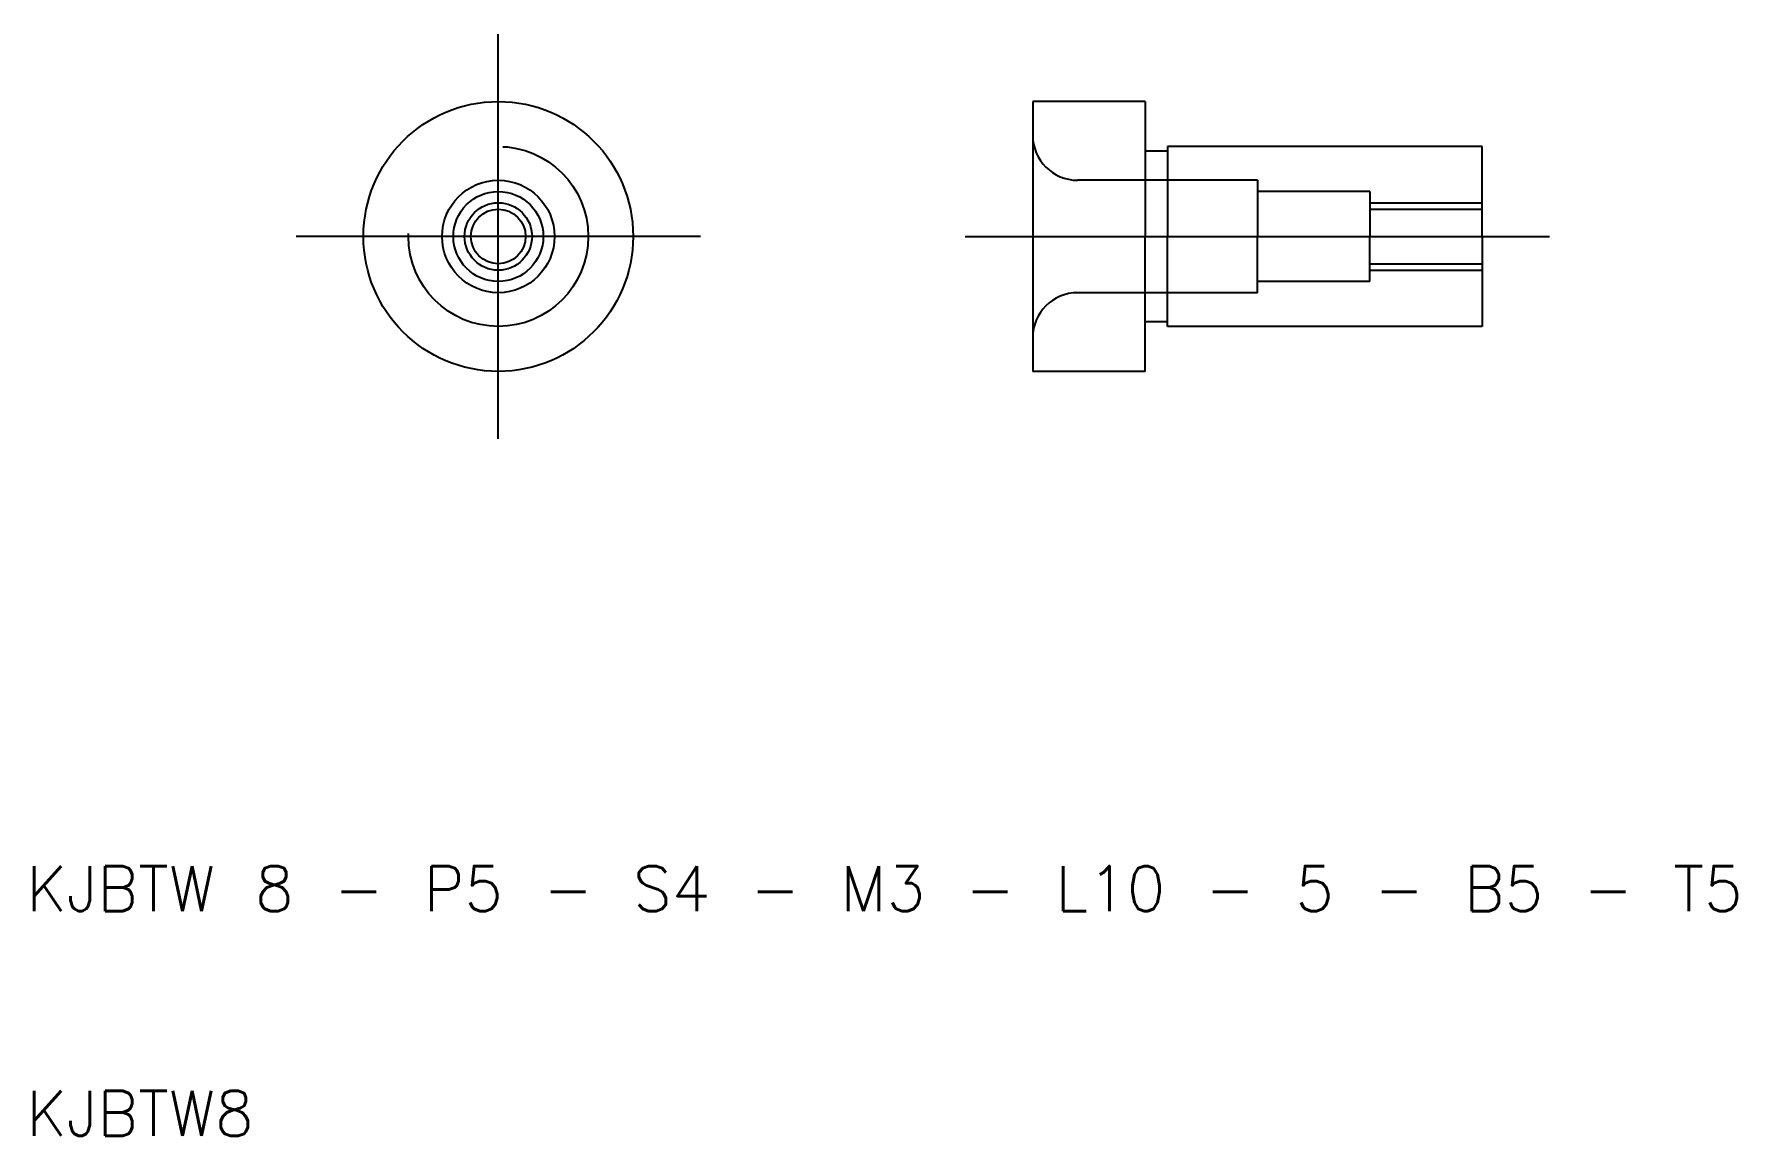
# Model space of a CAD drawing. Extents: x 25.5 to 101.2, y 18.2 to 67.2.
import ezdxf

# ---------------------------------------------------------------- set-up
doc = ezdxf.new("R2010")
doc.units = 0
doc.linetypes.add('CENTER', pattern=[50.8, 31.75, -6.35, 6.35, -6.35])
doc.linetypes.add('DASHED', pattern=[19.05, 12.7, -6.35])
doc.layers.get('0').update_dxf_attribs({"linetype": 'CONTINUOUS'})
doc.layers.add('CENTER', color=1, linetype='CONTINUOUS')
doc.styles.get("Standard").update_dxf_attribs({"font": 'txt.shx', "bigfont": 'bigfont.shx'})

msp = doc.modelspace()

# ---------------------------------------------------------------- linework, layer by layer
at = {"color": 7, "linetype": 'CONTINUOUS'}
for p, q in [((74.893, 64.159), (69.893, 64.159)), ((69.893, 64.159), (69.893, 52.159)), ((74.893, 64.159), (74.893, 58.159)), ((89.893, 62.159), (75.893, 62.159)), ((75.893, 62.159), (75.893, 58.159)), ((89.893, 58.159), (89.893, 62.159)), ((75.893, 61.959), (74.893, 61.959)), ((74.893, 52.159), (74.893, 58.159)), ((75.893, 54.159), (75.893, 58.159)), ((89.893, 58.159), (89.893, 54.159)), ((75.893, 54.359), (74.893, 54.359)), ((89.893, 54.159), (75.893, 54.159)), ((74.893, 52.159), (69.893, 52.159))]:
    msp.add_line(p, q, dxfattribs=at)
at = {"color": 3, "linetype": 'DASHED'}
for p, q in [((79.893, 60.659), (71.893, 60.659)), ((79.893, 60.659), (79.893, 58.159)), ((84.893, 60.159), (79.893, 60.159)), ((84.893, 60.159), (84.893, 58.159)), ((84.893, 59.659), (89.893, 59.659)), ((84.893, 59.375), (89.893, 59.375)), ((79.893, 55.659), (79.893, 58.159)), ((84.893, 56.159), (84.893, 58.159)), ((84.893, 56.943), (89.893, 56.943)), ((84.893, 56.159), (79.893, 56.159)), ((84.893, 56.659), (89.893, 56.659)), ((79.893, 55.659), (71.893, 55.659))]:
    msp.add_line(p, q, dxfattribs=at)
at = {"color": 7, "linetype": 'CONTINUOUS'}
for radius in [6, 2.5, 2, 1.216]:
    msp.add_circle((46.115, 58.159), radius, dxfattribs=at)
at = {"color": 3, "linetype": 'DASHED'}
msp.add_circle((46.115, 58.159), 4, dxfattribs=at)
at = {"color": 3, "linetype": 'CONTINUOUS'}
msp.add_circle((46.115, 58.159), 1.5, dxfattribs=at)
at = {"color": 3, "linetype": 'DASHED'}
for centre, start, end in [((71.893, 62.659), 180, 270), ((71.893, 53.659), 90, 180)]:
    msp.add_arc(centre, 2, start, end, dxfattribs=at)
at = {"layer": 'CENTER', "color": 1, "linetype": 'CENTER'}
for p, q in [((46.115, 49.159), (46.115, 67.159)), ((55.115, 58.159), (37.115, 58.159)), ((66.893, 58.159), (92.893, 58.159))]:
    msp.add_line(p, q, dxfattribs=at)

# ---------------------------------------------------------------- texts
at = {"color": 7, "linetype": 'CONTINUOUS'}
for s, p in [('KJBTW 8 - P5 - S4 - M3 - L10 - 5 - B5 - T5', (25.115, 28.159)), ('KJBTW8', (25.115, 18.159))]:
    msp.add_text(s, height=2, dxfattribs=at).set_placement(p)

doc.saveas('drawing.dxf')
